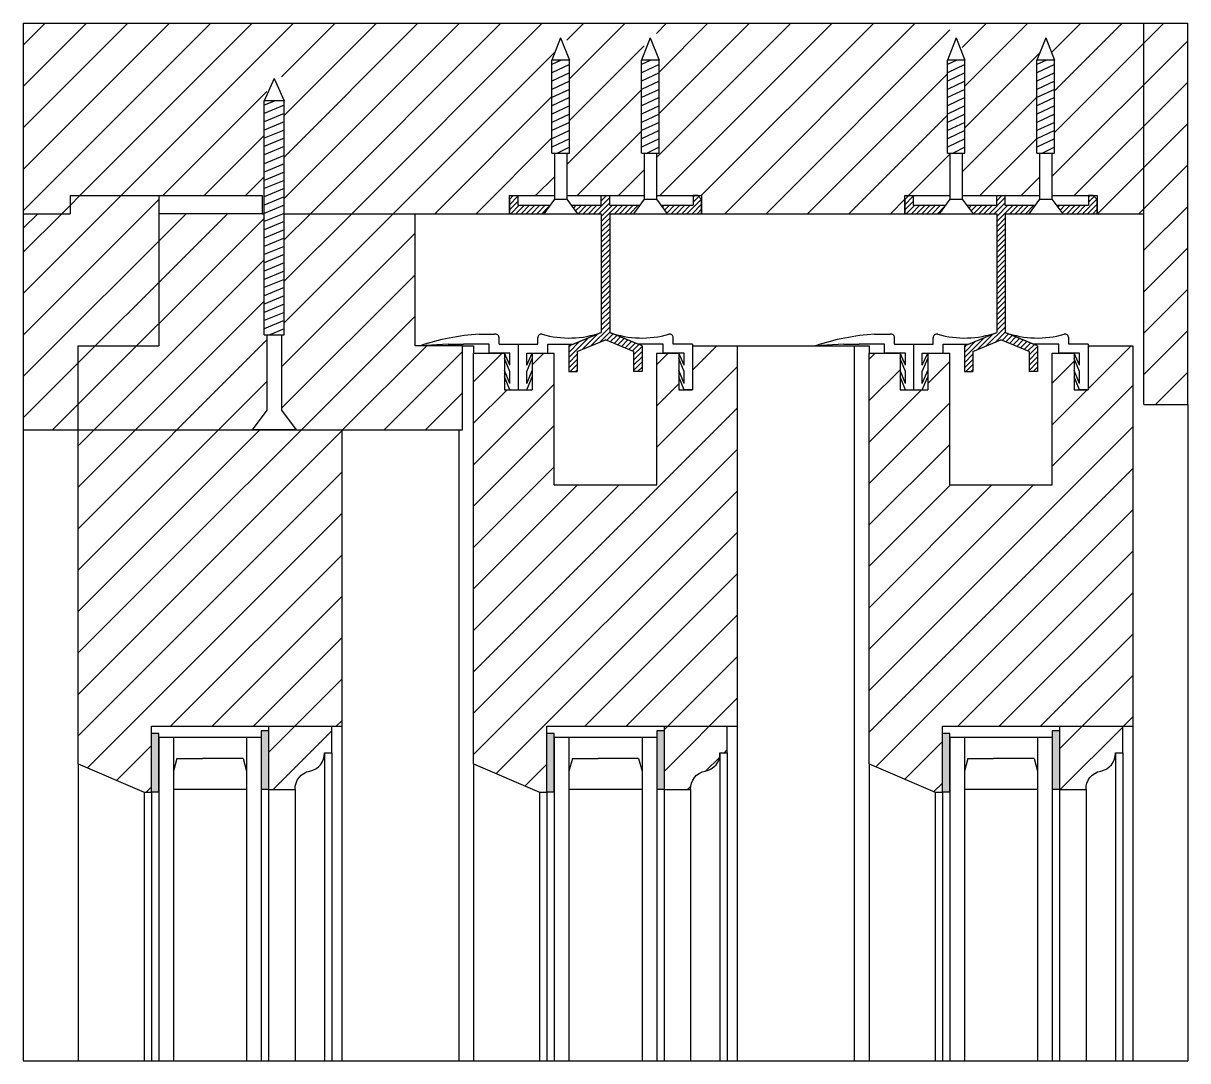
# Model space of a CAD drawing. Header units: inches. Extents: x 1985 to 11287, y 379 to 3234.
# Drawn here: x 7942.22 to 7952.16, y 1425.42 to 1434.27 of the extents above; entities that cross this region are included whole.
import ezdxf

# ---------------------------------------------------------------- set-up
doc = ezdxf.new("R2010")
doc.units = ezdxf.units.IN
doc.header["$MEASUREMENT"] = 0
for name, color, linetype in [('glass 99', 6, 'CONTINUOUS'), ('glazing tape 99', 7, 'CONTINUOUS'), ('hardware 99', 94, 'CONTINUOUS'), ('hatch 99', 1, 'CONTINUOUS'), ('weatherstripping 99', 5, 'CONTINUOUS'), ('wood detail 99', 7, 'CONTINUOUS')]:
    doc.layers.add(name, color=color, linetype=linetype)
pattern_1 = [(45, (8436.8315, 808.28438), (-0.176776695, 0.176776695), [])]

msp = doc.modelspace()

# ---------------------------------------------------------------- hatches: boundary and pattern name
at = {"layer": 'glazing tape 99'}
h = msp.add_hatch(color=7, dxfattribs=at)
h.paths.add_polyline_path([(7944.25364, 1427.733434), (7944.31614, 1427.733434), (7944.31614, 1428.233434), (7944.25364, 1428.233434)])
h.paths.add_polyline_path([(7943.31614, 1427.709934), (7943.37864, 1427.709934), (7943.37864, 1428.209934), (7943.31614, 1428.209934)])
h = msp.add_hatch(color=7, dxfattribs=at)
h.paths.add_polyline_path([(7947.628641, 1427.733434), (7947.691141, 1427.733434), (7947.691141, 1428.233434), (7947.628641, 1428.233434)])
h.paths.add_polyline_path([(7946.691141, 1427.709934), (7946.753641, 1427.709934), (7946.753641, 1428.209934), (7946.691141, 1428.209934)])
h = msp.add_hatch(color=7, dxfattribs=at)
h.paths.add_polyline_path([(7951.003645, 1427.733434), (7951.066145, 1427.733434), (7951.066145, 1428.233434), (7951.003645, 1428.233434)])
h.paths.add_polyline_path([(7950.066145, 1427.709934), (7950.128645, 1427.709934), (7950.128645, 1428.209934), (7950.066145, 1428.209934)])
at = {"layer": 'hardware 99'}
h = msp.add_hatch(dxfattribs=at)
h.set_pattern_fill('ANSI31', color=256, scale=0.25, style=0)
h.set_pattern_definition([(45, (8291.09631, -539.607207), (-0.0220970869, 0.0220970869), [])])
h.paths.add_polyline_path([(7946.66423, 1432.647483), (7946.717171, 1432.719483), (7946.443141, 1432.719483), (7946.443141, 1432.801483), (7946.403141, 1432.801483), (7946.371141, 1432.769483), (7946.371141, 1432.647483)])
h.paths.add_polyline_path([(7946.900112, 1432.719483), (7946.953053, 1432.647483), (7947.155141, 1432.647483), (7947.155141, 1431.632483), (7946.915345, 1431.534483), (7946.878641, 1431.519483), (7946.878641, 1431.299483), (7946.950641, 1431.299483), (7946.950641, 1431.471127), (7947.191141, 1431.569415), (7947.431641, 1431.471127), (7947.431641, 1431.299483), (7947.503641, 1431.299483), (7947.503641, 1431.519483), (7947.227141, 1431.632483), (7947.227141, 1432.647483), (7947.42923, 1432.647483), (7947.482171, 1432.719483), (7947.227141, 1432.719483), (7947.227141, 1432.801483), (7947.155141, 1432.801483), (7947.155141, 1432.719483)])
h.paths.add_polyline_path([(7947.665112, 1432.719483), (7947.718053, 1432.647483), (7948.011141, 1432.647483), (7948.011141, 1432.769483), (7947.979141, 1432.801483), (7947.939141, 1432.801483), (7947.939141, 1432.719483)])
h = msp.add_hatch(dxfattribs=at)
h.set_pattern_fill('ANSI31', color=256, scale=0.25, style=0)
h.set_pattern_definition([(45, (8294.471315, -539.607207), (-0.0220970869, 0.0220970869), [])])
h.paths.add_polyline_path([(7950.039233, 1432.647483), (7950.092174, 1432.719483), (7949.818145, 1432.719483), (7949.818145, 1432.801483), (7949.778145, 1432.801483), (7949.746145, 1432.769483), (7949.746145, 1432.647483)])
h.paths.add_polyline_path([(7950.275116, 1432.719483), (7950.328057, 1432.647483), (7950.530145, 1432.647483), (7950.530145, 1431.632483), (7950.290349, 1431.534483), (7950.253645, 1431.519483), (7950.253645, 1431.299483), (7950.325645, 1431.299483), (7950.325645, 1431.471127), (7950.566145, 1431.569415), (7950.806645, 1431.471127), (7950.806645, 1431.299483), (7950.878645, 1431.299483), (7950.878645, 1431.519483), (7950.602145, 1431.632483), (7950.602145, 1432.647483), (7950.804233, 1432.647483), (7950.857174, 1432.719483), (7950.602145, 1432.719483), (7950.602145, 1432.801483), (7950.530145, 1432.801483), (7950.530145, 1432.719483)])
h.paths.add_polyline_path([(7951.040116, 1432.719483), (7951.093057, 1432.647483), (7951.386145, 1432.647483), (7951.386145, 1432.769483), (7951.354145, 1432.801483), (7951.314145, 1432.801483), (7951.314145, 1432.719483)])
at = {"layer": 'hatch 99'}
h = msp.add_hatch(dxfattribs=at)
h.set_pattern_fill('ANSI31', color=256, scale=2, style=0)
h.set_pattern_definition(pattern_1)
h.paths.add_polyline_path([(7944.279365, 1433.611483), (7944.301865, 1433.661777), (7944.301865, 1433.811843), (7944.364365, 1433.951548), (7944.426865, 1433.811843), (7944.426865, 1433.661777), (7944.449365, 1433.611483), (7944.449365, 1432.647483), (7946.371141, 1432.647483), (7946.371141, 1432.801483), (7946.756141, 1432.801483), (7946.756141, 1433.164983), (7946.733641, 1433.164983), (7946.733641, 1433.957483), (7946.756141, 1434.014483), (7946.756141, 1434.272483), (7942.22289, 1434.272483), (7942.22289, 1432.647483), (7942.62164, 1432.647483), (7942.62164, 1432.801483), (7944.279365, 1432.801483)])
h.paths.add_polyline_path([(7947.498641, 1433.957483), (7947.521141, 1434.014483), (7947.521141, 1434.272483), (7946.861141, 1434.272483), (7946.861141, 1434.014483), (7946.883641, 1433.957483), (7946.883641, 1433.164983), (7946.861141, 1433.164983), (7946.861141, 1432.801483), (7947.521141, 1432.801483), (7947.521141, 1433.164983), (7947.498641, 1433.164983)])
h.paths.add_polyline_path([(7950.108645, 1433.957483), (7950.131145, 1434.014483), (7950.131145, 1434.272483), (7947.626141, 1434.272483), (7947.626141, 1434.014483), (7947.648641, 1433.957483), (7947.648641, 1433.164983), (7947.626141, 1433.164983), (7947.626141, 1432.801483), (7948.011141, 1432.801483), (7948.011141, 1432.647483), (7949.316145, 1432.647483), (7949.746145, 1432.647483), (7949.746145, 1432.801483), (7950.131145, 1432.801483), (7950.131145, 1433.164983), (7950.108645, 1433.164983)])
h.paths.add_polyline_path([(7951.784895, 1434.272483), (7951.001145, 1434.272483), (7951.001145, 1434.014483), (7951.023645, 1433.957483), (7951.023645, 1433.164983), (7951.001145, 1433.164983), (7951.001145, 1432.801483), (7951.386145, 1432.801483), (7951.386145, 1432.647483), (7951.784895, 1432.647483)])
h.paths.add_polyline_path([(7952.159895, 1434.272483), (7951.784895, 1434.272483), (7951.784895, 1431.019483), (7952.159895, 1431.019483)])
h = msp.add_hatch(dxfattribs=at)
h.set_pattern_fill('ANSI31', color=256, scale=2, style=0)
h.set_pattern_definition([(45, (8464.727, 12.4983), (-0.176776695, 0.176776695), [])])
h.paths.add_polyline_path([(7950.258645, 1433.164983), (7950.236145, 1433.164983), (7950.236145, 1432.801483), (7950.896145, 1432.801483), (7950.896145, 1433.164983), (7950.873645, 1433.164983), (7950.873645, 1433.957483), (7950.896145, 1434.014483), (7950.896145, 1434.272483), (7950.236145, 1434.272483), (7950.236145, 1434.014483), (7950.258645, 1433.957483)])
h = msp.add_hatch(dxfattribs=at)
h.set_pattern_fill('ANSI31', color=256, scale=2, style=0)
h.set_pattern_definition(pattern_1)
h.paths.add_polyline_path([(7943.37864, 1432.801483), (7942.62164, 1432.801483), (7942.62164, 1432.647483), (7942.34789, 1432.647483), (7942.22289, 1432.522483), (7942.22289, 1430.801483), (7942.69114, 1430.801483), (7942.69114, 1431.519483), (7943.37864, 1431.519483)])
h.paths.add_polyline_path([(7944.279365, 1432.647483), (7944.26164, 1432.647483), (7943.37864, 1432.647483), (7943.37864, 1431.519483), (7942.69114, 1431.519483), (7942.69114, 1430.801483), (7944.176865, 1430.801483), (7944.301865, 1430.971483), (7944.301865, 1431.613983), (7944.279365, 1431.613983)])
h.paths.add_polyline_path([(7945.566141, 1432.647483), (7944.449365, 1432.647483), (7944.449365, 1431.613983), (7944.426865, 1431.613983), (7944.426865, 1430.971483), (7944.551865, 1430.801483), (7945.972391, 1430.801483), (7945.972391, 1431.519483), (7945.566141, 1431.519483)])
h.paths.add_polyline_path([(7944.94114, 1430.801483), (7942.69114, 1430.801483), (7942.69114, 1427.951006), (7943.25364, 1427.709934), (7943.31614, 1427.709934), (7943.31614, 1428.272449), (7944.94114, 1428.272449)])
h.paths.add_polyline_path([(7944.85514, 1428.272449), (7944.31614, 1428.272449), (7944.31614, 1427.733434), (7944.54264, 1427.733434, -0.3751999), (7944.66764, 1427.889684, 0.3751999), (7944.79264, 1428.045934), (7944.85514, 1428.045934)], flags=17)
h.paths.add_polyline_path([(7948.316141, 1431.519483), (7947.934141, 1431.519483), (7947.934141, 1431.144483), (7947.862141, 1431.144483), (7947.816141, 1431.144483), (7947.816141, 1431.456983), (7947.684141, 1431.456983), (7947.628641, 1431.456983), (7947.628641, 1430.331983), (7946.753641, 1430.331983), (7946.753641, 1431.456983), (7946.566141, 1431.456983), (7946.566141, 1431.144483), (7946.330141, 1431.144483), (7946.330141, 1431.456983), (7946.198141, 1431.456983), (7946.066141, 1431.456983), (7946.066141, 1427.951006), (7946.628641, 1427.709934), (7946.691141, 1427.709934), (7946.691141, 1428.272449), (7948.316141, 1428.272449)])
h.paths.add_polyline_path([(7948.230141, 1428.272449), (7947.691141, 1428.272449), (7947.691141, 1427.733434), (7947.917641, 1427.733434, -0.3751999), (7948.042641, 1427.889684, 0.3751999), (7948.167641, 1428.045934), (7948.230141, 1428.045934)], flags=17)
h.paths.add_polyline_path([(7951.691145, 1431.519483), (7951.309145, 1431.519483), (7951.309145, 1431.144483), (7951.237145, 1431.144483), (7951.191145, 1431.144483), (7951.191145, 1431.456983), (7951.059145, 1431.456983), (7951.003645, 1431.456983), (7951.003645, 1430.331983), (7950.128645, 1430.331983), (7950.128645, 1431.456983), (7949.941145, 1431.456983), (7949.941145, 1431.144483), (7949.705145, 1431.144483), (7949.705145, 1431.456983), (7949.573145, 1431.456983), (7949.441145, 1431.456983), (7949.441145, 1427.951006), (7950.003645, 1427.709934), (7950.066145, 1427.709934), (7950.066145, 1428.272449), (7951.691145, 1428.272449)])
h.paths.add_polyline_path([(7951.605145, 1428.272449), (7951.066145, 1428.272449), (7951.066145, 1427.733434), (7951.292645, 1427.733434, -0.3751999), (7951.417645, 1427.889684, 0.3751999), (7951.542645, 1428.045934), (7951.605145, 1428.045934)], flags=17)

# ---------------------------------------------------------------- linework, layer by layer
at = {"layer": 'glass 99', "color": 6}
for p, q in [((7943.37864, 1428.178749), (7944.25364, 1428.178749)), ((7946.753641, 1428.178749), (7947.628641, 1428.178749)), ((7950.128645, 1428.178749), (7951.003645, 1428.178749)), ((7943.533631, 1427.997814), (7943.50364, 1427.890032)), ((7943.533631, 1427.997814), (7943.75364, 1427.997814)), ((7944.098648, 1427.997814), (7943.75364, 1427.997814)), ((7944.098648, 1427.997814), (7944.12864, 1427.890032)), ((7946.908633, 1427.997814), (7946.878641, 1427.890032)), ((7946.908633, 1427.997814), (7947.128641, 1427.997814)), ((7947.47365, 1427.997814), (7947.128641, 1427.997814)), ((7947.47365, 1427.997814), (7947.503641, 1427.890032)), ((7950.283636, 1427.997814), (7950.253645, 1427.890032)), ((7950.283636, 1427.997814), (7950.503645, 1427.997814)), ((7950.848654, 1427.997814), (7950.503645, 1427.997814)), ((7950.848654, 1427.997814), (7950.878645, 1427.890032)), ((7944.12864, 1427.733434), (7943.50364, 1427.733434)), ((7947.503641, 1427.733434), (7946.878641, 1427.733434)), ((7950.878645, 1427.733434), (7950.253645, 1427.733434))]:
    msp.add_line(p, q, dxfattribs=at)
at = {"layer": 'glass 99'}
for p, q in [((7943.37864, 1428.178749), (7943.37864, 1425.417648)), ((7943.50364, 1428.178749), (7943.50364, 1425.417648)), ((7944.12864, 1428.178749), (7944.12864, 1425.417648)), ((7944.25364, 1428.178749), (7944.25364, 1425.417648)), ((7946.753641, 1428.178749), (7946.753641, 1425.417648)), ((7946.878641, 1428.178749), (7946.878641, 1425.417648)), ((7947.503641, 1428.178749), (7947.503641, 1425.417648)), ((7947.628641, 1428.178749), (7947.628641, 1425.417648)), ((7950.128645, 1428.178749), (7950.128645, 1425.417648)), ((7950.253645, 1428.178749), (7950.253645, 1425.417648)), ((7950.878645, 1428.178749), (7950.878645, 1425.417648)), ((7951.003645, 1428.178749), (7951.003645, 1425.417648))]:
    msp.add_line(p, q, dxfattribs=at)
at = {"layer": 'glazing tape 99'}
for p, q in [((7943.37864, 1428.209934), (7943.31614, 1428.209934)), ((7943.37864, 1427.709934), (7943.37864, 1428.209934)), ((7944.25364, 1428.233434), (7944.25364, 1427.733434)), ((7944.31614, 1428.233434), (7944.25364, 1428.233434)), ((7946.753641, 1428.209934), (7946.691141, 1428.209934)), ((7946.753641, 1427.709934), (7946.753641, 1428.209934)), ((7947.628641, 1428.233434), (7947.628641, 1427.733434)), ((7947.691141, 1428.233434), (7947.628641, 1428.233434)), ((7950.128645, 1428.209934), (7950.066145, 1428.209934)), ((7950.128645, 1427.709934), (7950.128645, 1428.209934)), ((7951.003645, 1428.233434), (7951.003645, 1427.733434)), ((7951.066145, 1428.233434), (7951.003645, 1428.233434)), ((7943.37864, 1427.709934), (7943.31614, 1427.709934)), ((7944.31614, 1427.733434), (7944.25364, 1427.733434)), ((7946.753641, 1427.709934), (7946.691141, 1427.709934)), ((7947.691141, 1427.733434), (7947.628641, 1427.733434)), ((7950.128645, 1427.709934), (7950.066145, 1427.709934)), ((7951.066145, 1427.733434), (7951.003645, 1427.733434))]:
    msp.add_line(p, q, dxfattribs=at)
at = {"layer": 'hardware 99'}
for p, q in [((7946.808641, 1434.147483), (7946.733641, 1433.957483)), ((7946.808641, 1434.147483), (7946.883641, 1433.957483)), ((7947.573641, 1434.147483), (7947.498641, 1433.957483)), ((7947.573641, 1434.147483), (7947.648641, 1433.957483)), ((7950.183645, 1434.147483), (7950.108645, 1433.957483)), ((7950.183645, 1434.147483), (7950.258645, 1433.957483)), ((7950.948645, 1434.147483), (7950.873645, 1433.957483)), ((7950.948645, 1434.147483), (7951.023645, 1433.957483)), ((7946.733641, 1433.164983), (7946.733641, 1433.957483)), ((7946.883641, 1433.957483), (7946.733641, 1433.957483)), ((7946.814406, 1433.957483), (7946.733641, 1433.919569)), ((7946.883641, 1433.919569), (7946.733641, 1433.849152)), ((7946.883641, 1433.164983), (7946.883641, 1433.957483)), ((7947.498641, 1433.164983), (7947.498641, 1433.957483)), ((7947.648641, 1433.957483), (7947.498641, 1433.957483)), ((7947.579406, 1433.957483), (7947.498641, 1433.919569)), ((7947.648641, 1433.919569), (7947.498641, 1433.849152)), ((7947.648641, 1433.164983), (7947.648641, 1433.957483)), ((7950.108645, 1433.164983), (7950.108645, 1433.957483)), ((7950.258645, 1433.957483), (7950.108645, 1433.957483)), ((7950.189409, 1433.957483), (7950.108645, 1433.919569)), ((7950.258645, 1433.919569), (7950.108645, 1433.849152)), ((7950.258645, 1433.164983), (7950.258645, 1433.957483)), ((7950.873645, 1433.164983), (7950.873645, 1433.957483)), ((7951.023645, 1433.957483), (7950.873645, 1433.957483)), ((7950.954409, 1433.957483), (7950.873645, 1433.919569)), ((7951.023645, 1433.919569), (7950.873645, 1433.849152)), ((7951.023645, 1433.164983), (7951.023645, 1433.957483)), ((7946.883641, 1433.849152), (7946.733641, 1433.778736)), ((7947.648641, 1433.849152), (7947.498641, 1433.778736)), ((7950.258645, 1433.849152), (7950.108645, 1433.778736)), ((7951.023645, 1433.849152), (7950.873645, 1433.778736)), ((7944.364365, 1433.801483), (7944.279365, 1433.611483)), ((7944.364365, 1433.801483), (7944.449365, 1433.611483)), ((7946.883641, 1433.778736), (7946.733641, 1433.70832)), ((7947.648641, 1433.778736), (7947.498641, 1433.70832)), ((7950.258645, 1433.778736), (7950.108645, 1433.70832)), ((7951.023645, 1433.778736), (7950.873645, 1433.70832)), ((7946.883641, 1433.70832), (7946.733641, 1433.637903)), ((7946.883641, 1433.637903), (7946.733641, 1433.567487)), ((7947.648641, 1433.70832), (7947.498641, 1433.637903)), ((7947.648641, 1433.637903), (7947.498641, 1433.567487)), ((7950.258645, 1433.70832), (7950.108645, 1433.637903)), ((7950.258645, 1433.637903), (7950.108645, 1433.567487)), ((7951.023645, 1433.70832), (7950.873645, 1433.637903)), ((7951.023645, 1433.637903), (7950.873645, 1433.567487)), ((7944.279365, 1431.613983), (7944.279365, 1433.611483)), ((7944.449365, 1433.611483), (7944.279365, 1433.611483)), ((7944.372918, 1433.611483), (7944.279365, 1433.572732)), ((7944.449365, 1433.572732), (7944.279365, 1433.502315)), ((7944.449365, 1431.613983), (7944.449365, 1433.611483)), ((7946.883641, 1433.567487), (7946.733641, 1433.497071)), ((7947.648641, 1433.567487), (7947.498641, 1433.497071)), ((7950.258645, 1433.567487), (7950.108645, 1433.497071)), ((7951.023645, 1433.567487), (7950.873645, 1433.497071)), ((7944.449365, 1433.502315), (7944.279365, 1433.431899)), ((7944.449365, 1433.431899), (7944.279365, 1433.361483)), ((7946.883641, 1433.497071), (7946.733641, 1433.426655)), ((7946.883641, 1433.426655), (7946.733641, 1433.356238)), ((7947.648641, 1433.497071), (7947.498641, 1433.426655)), ((7947.648641, 1433.426655), (7947.498641, 1433.356238)), ((7950.258645, 1433.497071), (7950.108645, 1433.426655)), ((7950.258645, 1433.426655), (7950.108645, 1433.356238)), ((7951.023645, 1433.497071), (7950.873645, 1433.426655)), ((7951.023645, 1433.426655), (7950.873645, 1433.356238)), ((7944.449365, 1433.361483), (7944.279365, 1433.291067)), ((7946.883641, 1433.356238), (7946.733641, 1433.285822)), ((7947.648641, 1433.356238), (7947.498641, 1433.285822)), ((7950.258645, 1433.356238), (7950.108645, 1433.285822)), ((7951.023645, 1433.356238), (7950.873645, 1433.285822)), ((7944.449365, 1433.291067), (7944.279365, 1433.22065)), ((7944.449365, 1433.22065), (7944.279365, 1433.150234)), ((7946.883641, 1433.285822), (7946.733641, 1433.215406)), ((7946.883641, 1433.215406), (7946.78191, 1433.164983)), ((7947.648641, 1433.285822), (7947.498641, 1433.215406)), ((7947.648641, 1433.215406), (7947.54691, 1433.164983)), ((7950.258645, 1433.285822), (7950.108645, 1433.215406)), ((7950.258645, 1433.215406), (7950.156914, 1433.164983)), ((7951.023645, 1433.285822), (7950.873645, 1433.215406)), ((7951.023645, 1433.215406), (7950.921914, 1433.164983)), ((7944.449365, 1433.143148), (7944.279365, 1433.072732)), ((7946.733641, 1433.164983), (7946.883641, 1433.164983)), ((7946.756141, 1433.164983), (7946.756141, 1432.772483)), ((7946.861141, 1433.164983), (7946.861141, 1432.772483)), ((7947.498641, 1433.164983), (7947.648641, 1433.164983)), ((7947.521141, 1433.164983), (7947.521141, 1432.772483)), ((7947.626141, 1433.164983), (7947.626141, 1432.772483)), ((7950.108645, 1433.164983), (7950.258645, 1433.164983)), ((7950.131145, 1433.164983), (7950.131145, 1432.772483)), ((7950.236145, 1433.164983), (7950.236145, 1432.772483)), ((7950.873645, 1433.164983), (7951.023645, 1433.164983)), ((7950.896145, 1433.164983), (7950.896145, 1432.772483)), ((7951.001145, 1433.164983), (7951.001145, 1432.772483)), ((7944.449365, 1433.072732), (7944.279365, 1433.002315)), ((7944.449365, 1433.002315), (7944.279365, 1432.931899)), ((7944.449365, 1432.931899), (7944.279365, 1432.861483)), ((7944.449365, 1432.861483), (7944.279365, 1432.791067)), ((7944.449365, 1432.791067), (7944.279365, 1432.72065)), ((7944.449365, 1432.72065), (7944.279365, 1432.650234)), ((7946.371141, 1432.769483), (7946.403141, 1432.801483)), ((7946.371141, 1432.769483), (7946.371141, 1432.647483)), ((7946.403141, 1432.801483), (7946.443141, 1432.801483)), ((7946.443141, 1432.801483), (7946.443141, 1432.719483)), ((7946.443141, 1432.719483), (7946.717171, 1432.719483)), ((7946.756141, 1432.772483), (7946.66423, 1432.647483)), ((7946.756141, 1432.772483), (7946.861141, 1432.772483)), ((7946.861141, 1432.772483), (7946.953053, 1432.647483)), ((7946.900112, 1432.719483), (7947.155141, 1432.719483)), ((7947.155141, 1432.719483), (7947.155141, 1432.801483)), ((7947.155141, 1432.801483), (7947.227141, 1432.801483)), ((7947.227141, 1432.719483), (7947.227141, 1432.801483)), ((7947.227141, 1432.719483), (7947.482171, 1432.719483)), ((7947.521141, 1432.772483), (7947.42923, 1432.647483)), ((7947.521141, 1432.772483), (7947.626141, 1432.772483)), ((7947.626141, 1432.772483), (7947.718053, 1432.647483)), ((7947.665112, 1432.719483), (7947.939141, 1432.719483)), ((7947.979141, 1432.801483), (7947.939141, 1432.801483)), ((7947.939141, 1432.801483), (7947.939141, 1432.719483)), ((7948.011141, 1432.769483), (7947.979141, 1432.801483)), ((7948.011141, 1432.647483), (7948.011141, 1432.769483)), ((7949.746145, 1432.769483), (7949.778145, 1432.801483)), ((7949.746145, 1432.769483), (7949.746145, 1432.647483)), ((7949.778145, 1432.801483), (7949.818145, 1432.801483)), ((7949.818145, 1432.801483), (7949.818145, 1432.719483)), ((7949.818145, 1432.719483), (7950.092174, 1432.719483)), ((7950.131145, 1432.772483), (7950.039233, 1432.647483)), ((7950.131145, 1432.772483), (7950.236145, 1432.772483)), ((7950.236145, 1432.772483), (7950.328057, 1432.647483)), ((7950.275116, 1432.719483), (7950.530145, 1432.719483)), ((7950.530145, 1432.719483), (7950.530145, 1432.801483)), ((7950.530145, 1432.801483), (7950.602145, 1432.801483)), ((7950.602145, 1432.719483), (7950.602145, 1432.801483)), ((7950.602145, 1432.719483), (7950.857174, 1432.719483)), ((7950.896145, 1432.772483), (7950.804233, 1432.647483)), ((7950.896145, 1432.772483), (7951.001145, 1432.772483)), ((7951.001145, 1432.772483), (7951.093057, 1432.647483)), ((7951.040116, 1432.719483), (7951.314145, 1432.719483)), ((7951.354145, 1432.801483), (7951.314145, 1432.801483)), ((7951.314145, 1432.801483), (7951.314145, 1432.719483)), ((7951.386145, 1432.769483), (7951.354145, 1432.801483)), ((7951.386145, 1432.647483), (7951.386145, 1432.769483)), ((7944.449365, 1432.650234), (7944.279365, 1432.579818)), ((7946.371141, 1432.647483), (7947.155141, 1432.647483)), ((7946.66423, 1432.647483), (7946.953053, 1432.647483)), ((7947.155141, 1432.647483), (7947.155141, 1431.632483)), ((7947.227141, 1432.647483), (7948.011141, 1432.647483)), ((7947.227141, 1432.647483), (7947.227141, 1431.632483)), ((7947.42923, 1432.647483), (7947.718053, 1432.647483)), ((7949.746145, 1432.647483), (7950.530145, 1432.647483)), ((7950.039233, 1432.647483), (7950.328057, 1432.647483)), ((7950.530145, 1432.647483), (7950.530145, 1431.632483)), ((7950.602145, 1432.647483), (7951.386145, 1432.647483)), ((7950.602145, 1432.647483), (7950.602145, 1431.632483)), ((7950.804233, 1432.647483), (7951.093057, 1432.647483)), ((7944.449365, 1432.579818), (7944.279365, 1432.509401)), ((7944.449365, 1432.509401), (7944.279365, 1432.438985)), ((7944.449365, 1432.438985), (7944.279365, 1432.368569)), ((7944.449365, 1432.368569), (7944.279365, 1432.298152)), ((7944.449365, 1432.298152), (7944.279365, 1432.227736)), ((7944.449365, 1432.227736), (7944.279365, 1432.15732)), ((7944.449365, 1432.15732), (7944.279365, 1432.086903)), ((7944.449365, 1432.086903), (7944.279365, 1432.016487)), ((7944.449365, 1432.016487), (7944.279365, 1431.946071)), ((7944.449365, 1431.946071), (7944.279365, 1431.875655)), ((7944.449365, 1431.875655), (7944.279365, 1431.805238)), ((7944.449365, 1431.805238), (7944.279365, 1431.734822)), ((7944.449365, 1431.734822), (7944.279365, 1431.664406)), ((7944.449365, 1431.664406), (7944.327633, 1431.613983)), ((7946.878641, 1431.519483), (7947.155141, 1431.632483)), ((7947.503641, 1431.519483), (7947.227141, 1431.632483)), ((7950.253645, 1431.519483), (7950.530145, 1431.632483)), ((7950.878645, 1431.519483), (7950.602145, 1431.632483)), ((7944.279365, 1431.613983), (7944.449365, 1431.613983)), ((7944.301865, 1431.613983), (7944.301865, 1430.971483)), ((7944.426865, 1431.613983), (7944.426865, 1430.971483)), ((7946.950641, 1431.471127), (7947.191141, 1431.569415)), ((7947.431641, 1431.471127), (7947.191141, 1431.569415)), ((7950.325645, 1431.471127), (7950.566145, 1431.569415)), ((7950.806645, 1431.471127), (7950.566145, 1431.569415)), ((7946.878641, 1431.519483), (7946.878641, 1431.299483)), ((7946.950641, 1431.471127), (7946.950641, 1431.299483)), ((7947.431641, 1431.471127), (7947.431641, 1431.299483)), ((7947.503641, 1431.519483), (7947.503641, 1431.299483)), ((7950.253645, 1431.519483), (7950.253645, 1431.299483)), ((7950.325645, 1431.471127), (7950.325645, 1431.299483)), ((7950.806645, 1431.471127), (7950.806645, 1431.299483)), ((7950.878645, 1431.519483), (7950.878645, 1431.299483)), ((7946.878641, 1431.299483), (7946.950641, 1431.299483)), ((7947.503641, 1431.299483), (7947.431641, 1431.299483)), ((7950.253645, 1431.299483), (7950.325645, 1431.299483)), ((7950.878645, 1431.299483), (7950.806645, 1431.299483)), ((7944.301865, 1430.971483), (7944.176865, 1430.801483)), ((7944.426865, 1430.971483), (7944.551865, 1430.801483)), ((7944.551865, 1430.801483), (7944.176865, 1430.801483))]:
    msp.add_line(p, q, dxfattribs=at)
at = {"layer": 'weatherstripping 99'}
for p, q in [((7946.915345, 1431.534483), (7947.155141, 1431.632483)), ((7947.466938, 1431.534483), (7947.227141, 1431.632483)), ((7950.290349, 1431.534483), (7950.530145, 1431.632483)), ((7950.841942, 1431.534483), (7950.602145, 1431.632483)), ((7945.848938, 1431.534483), (7945.609141, 1431.519483)), ((7945.848938, 1431.534483), (7945.980938, 1431.534483)), ((7946.198141, 1431.534483), (7945.980938, 1431.534483)), ((7946.112996, 1431.617738), (7946.244996, 1431.617738)), ((7946.198141, 1431.456983), (7946.198141, 1431.534483)), ((7946.283141, 1431.534483), (7946.283141, 1431.592889)), ((7946.283141, 1431.534483), (7946.613141, 1431.534483)), ((7946.448141, 1431.144483), (7946.448141, 1431.534483)), ((7946.613141, 1431.534483), (7946.613141, 1431.588865)), ((7946.698141, 1431.456983), (7946.698141, 1431.534483)), ((7946.698141, 1431.534483), (7946.915345, 1431.534483)), ((7947.684141, 1431.534483), (7947.466938, 1431.534483)), ((7947.684141, 1431.456983), (7947.684141, 1431.534483)), ((7947.769141, 1431.534483), (7947.769141, 1431.588865)), ((7947.934141, 1431.534483), (7947.769141, 1431.534483)), ((7947.934141, 1431.534483), (7947.934141, 1431.144483)), ((7949.223942, 1431.534483), (7948.984145, 1431.519483)), ((7949.223942, 1431.534483), (7949.355942, 1431.534483)), ((7949.573145, 1431.534483), (7949.355942, 1431.534483)), ((7949.488, 1431.617738), (7949.62, 1431.617738)), ((7949.573145, 1431.456983), (7949.573145, 1431.534483)), ((7949.658145, 1431.534483), (7949.658145, 1431.592889)), ((7949.658145, 1431.534483), (7949.988145, 1431.534483)), ((7949.823145, 1431.144483), (7949.823145, 1431.534483)), ((7949.988145, 1431.534483), (7949.988145, 1431.588865)), ((7950.073145, 1431.456983), (7950.073145, 1431.534483)), ((7950.073145, 1431.534483), (7950.290349, 1431.534483)), ((7951.059145, 1431.534483), (7950.841942, 1431.534483)), ((7951.059145, 1431.456983), (7951.059145, 1431.534483)), ((7951.144145, 1431.534483), (7951.144145, 1431.588865)), ((7951.309145, 1431.534483), (7951.144145, 1431.534483)), ((7951.309145, 1431.534483), (7951.309145, 1431.144483)), ((7946.376141, 1431.456983), (7946.198141, 1431.456983)), ((7946.376141, 1431.352995), (7946.330141, 1431.456983)), ((7946.376141, 1431.352995), (7946.376141, 1431.456983)), ((7946.520141, 1431.352995), (7946.520141, 1431.456983)), ((7946.520141, 1431.352995), (7946.566141, 1431.456983)), ((7946.520141, 1431.456983), (7946.698141, 1431.456983)), ((7947.862141, 1431.456983), (7947.684141, 1431.456983)), ((7947.862141, 1431.352995), (7947.816141, 1431.456983)), ((7947.862141, 1431.352995), (7947.862141, 1431.456983)), ((7949.751145, 1431.456983), (7949.573145, 1431.456983)), ((7949.751145, 1431.352995), (7949.705145, 1431.456983)), ((7949.751145, 1431.352995), (7949.751145, 1431.456983)), ((7949.895145, 1431.352995), (7949.895145, 1431.456983)), ((7949.895145, 1431.352995), (7949.941145, 1431.456983)), ((7949.895145, 1431.456983), (7950.073145, 1431.456983)), ((7951.237145, 1431.456983), (7951.059145, 1431.456983)), ((7951.237145, 1431.352995), (7951.191145, 1431.456983)), ((7951.237145, 1431.352995), (7951.237145, 1431.456983)), ((7946.376141, 1431.300733), (7946.330141, 1431.411787)), ((7946.520141, 1431.300733), (7946.566141, 1431.411787)), ((7947.862141, 1431.300733), (7947.816141, 1431.411787)), ((7949.751145, 1431.300733), (7949.705145, 1431.411787)), ((7949.895145, 1431.300733), (7949.941145, 1431.411787)), ((7951.237145, 1431.300733), (7951.191145, 1431.411787)), ((7946.376141, 1431.196745), (7946.330141, 1431.307799)), ((7946.376141, 1431.144483), (7946.330141, 1431.255537)), ((7946.376141, 1431.196745), (7946.376141, 1431.300733)), ((7946.520141, 1431.196745), (7946.566141, 1431.307799)), ((7946.520141, 1431.196745), (7946.520141, 1431.300733)), ((7946.520141, 1431.144483), (7946.566141, 1431.255537)), ((7947.862141, 1431.196745), (7947.816141, 1431.307799)), ((7947.862141, 1431.144483), (7947.816141, 1431.255537)), ((7947.862141, 1431.196745), (7947.862141, 1431.300733)), ((7949.751145, 1431.196745), (7949.705145, 1431.307799)), ((7949.751145, 1431.144483), (7949.705145, 1431.255537)), ((7949.751145, 1431.196745), (7949.751145, 1431.300733)), ((7949.895145, 1431.196745), (7949.941145, 1431.307799)), ((7949.895145, 1431.196745), (7949.895145, 1431.300733)), ((7949.895145, 1431.144483), (7949.941145, 1431.255537)), ((7951.237145, 1431.196745), (7951.191145, 1431.307799)), ((7951.237145, 1431.144483), (7951.191145, 1431.255537)), ((7951.237145, 1431.196745), (7951.237145, 1431.300733)), ((7946.376141, 1431.144483), (7946.520141, 1431.144483)), ((7947.934141, 1431.144483), (7947.862141, 1431.144483)), ((7949.751145, 1431.144483), (7949.895145, 1431.144483)), ((7951.309145, 1431.144483), (7951.237145, 1431.144483))]:
    msp.add_line(p, q, dxfattribs=at)
for centre, radius, start, end in [((7946.879732, 1432.427536), 0.841403, 254.2461064, 289.1062564), ((7947.50255, 1432.427536), 0.841403, 250.8937436, 285.7538936), ((7950.254736, 1432.427536), 0.841403, 254.2461064, 289.1062564), ((7950.877554, 1432.427536), 0.841403, 250.8937436, 285.7538936), ((7946.21419, 1429.757803), 1.862687, 93.1142389, 108.9550309), ((7946.253141, 1431.588865), 0.03, 360, 105.7538936), ((7946.643141, 1431.588865), 0.03, 74.2461064, 180), ((7947.739141, 1431.588865), 0.03, 360, 105.7538936), ((7949.589194, 1429.757803), 1.862687, 93.1142389, 108.9550309), ((7949.628145, 1431.588865), 0.03, 360, 105.7538936), ((7950.018145, 1431.588865), 0.03, 74.2461064, 180), ((7951.114145, 1431.588865), 0.03, 360, 105.7538936)]:
    msp.add_arc(centre, radius, start, end, dxfattribs=at)
at = {"layer": 'wood detail 99', "color": 0}
for p, q in [((7942.22289, 1434.272483), (7952.159895, 1434.272483)), ((7951.784895, 1431.019483), (7951.784895, 1434.272483)), ((7952.159895, 1431.019483), (7952.159895, 1434.272483)), ((7942.22289, 1432.647483), (7942.62164, 1432.647483)), ((7944.26164, 1432.647483), (7944.279365, 1432.647483)), ((7944.449365, 1432.647483), (7946.371141, 1432.647483)), ((7945.941141, 1432.647483), (7946.371141, 1432.647483)), ((7949.316145, 1432.647483), (7949.746145, 1432.647483))]:
    msp.add_line(p, q, dxfattribs=at)
at = {"layer": 'wood detail 99'}
for p, q in [((7942.22289, 1434.272483), (7942.22289, 1430.801483)), ((7942.22289, 1434.272483), (7942.22289, 1425.417648)), ((7942.62164, 1432.801483), (7942.62164, 1432.647483)), ((7942.62164, 1432.801483), (7944.26164, 1432.801483)), ((7943.37864, 1432.801483), (7943.37864, 1431.519483)), ((7944.26164, 1432.801483), (7944.26164, 1432.647483)), ((7946.371141, 1432.647483), (7946.371141, 1432.801483)), ((7946.371141, 1432.801483), (7946.756141, 1432.801483)), ((7946.861141, 1432.801483), (7947.521141, 1432.801483)), ((7947.626141, 1432.801483), (7948.011141, 1432.801483)), ((7948.011141, 1432.801483), (7948.011141, 1432.647483)), ((7949.746145, 1432.647483), (7949.746145, 1432.801483)), ((7949.746145, 1432.801483), (7950.131145, 1432.801483)), ((7950.236145, 1432.801483), (7950.896145, 1432.801483)), ((7951.001145, 1432.801483), (7951.386145, 1432.801483)), ((7951.386145, 1432.801483), (7951.386145, 1432.647483)), ((7942.22289, 1432.522483), (7942.34789, 1432.647483)), ((7944.26164, 1432.647483), (7943.37864, 1432.647483)), ((7945.566141, 1431.519483), (7945.566141, 1432.647483)), ((7948.011141, 1432.647483), (7949.316145, 1432.647483)), ((7951.386145, 1432.647483), (7951.784895, 1432.647483)), ((7942.69114, 1427.951006), (7942.69114, 1431.519483)), ((7942.69114, 1431.519483), (7943.37864, 1431.519483)), ((7942.69114, 1427.951006), (7942.69114, 1431.456983)), ((7945.972391, 1431.519483), (7945.566141, 1431.519483)), ((7945.972391, 1430.801483), (7945.972391, 1431.519483)), ((7945.972391, 1431.519483), (7946.066141, 1431.519483)), ((7946.066141, 1431.519483), (7946.066141, 1431.456983)), ((7946.066141, 1427.951006), (7946.066141, 1431.456983)), ((7946.066141, 1431.456983), (7946.330141, 1431.456983)), ((7946.330141, 1431.456983), (7946.330141, 1431.144483)), ((7946.566141, 1431.456983), (7946.753641, 1431.456983)), ((7946.566141, 1431.456983), (7946.566141, 1431.144483)), ((7946.753641, 1430.331983), (7946.753641, 1431.456983)), ((7947.628641, 1431.456983), (7947.816141, 1431.456983)), ((7947.628641, 1430.331983), (7947.628641, 1431.456983)), ((7947.816141, 1431.456983), (7947.816141, 1431.144483)), ((7947.934141, 1431.519483), (7948.316141, 1431.519483)), ((7947.934141, 1431.519483), (7947.934141, 1431.144483)), ((7948.316141, 1431.519483), (7948.316141, 1428.272449)), ((7948.316141, 1431.519483), (7949.441145, 1431.519483)), ((7949.316145, 1425.417648), (7949.316145, 1431.519483)), ((7949.441145, 1431.519483), (7949.441145, 1431.456983)), ((7949.441145, 1427.951006), (7949.441145, 1431.456983)), ((7949.441145, 1431.456983), (7949.705145, 1431.456983)), ((7949.705145, 1431.456983), (7949.705145, 1431.144483)), ((7949.941145, 1431.456983), (7950.128645, 1431.456983)), ((7949.941145, 1431.456983), (7949.941145, 1431.144483)), ((7950.128645, 1430.331983), (7950.128645, 1431.456983)), ((7951.003645, 1431.456983), (7951.191145, 1431.456983)), ((7951.003645, 1430.331983), (7951.003645, 1431.456983)), ((7951.191145, 1431.456983), (7951.191145, 1431.144483)), ((7951.309145, 1431.519483), (7951.691145, 1431.519483)), ((7951.309145, 1431.519483), (7951.309145, 1431.144483)), ((7951.691145, 1431.519483), (7951.691145, 1428.272449)), ((7946.330141, 1431.144483), (7946.566141, 1431.144483)), ((7947.816141, 1431.144483), (7947.934141, 1431.144483)), ((7949.705145, 1431.144483), (7949.941145, 1431.144483)), ((7951.191145, 1431.144483), (7951.309145, 1431.144483)), ((7951.784895, 1431.019483), (7952.159895, 1431.019483)), ((7952.159895, 1431.019483), (7952.159895, 1425.417648)), ((7942.22289, 1430.801483), (7942.59789, 1430.801483)), ((7942.22289, 1430.801483), (7942.69114, 1430.801483)), ((7942.22289, 1430.801483), (7945.972391, 1430.801483)), ((7944.94114, 1430.801483), (7944.94114, 1428.272449)), ((7945.94114, 1430.801483), (7945.94114, 1425.417648)), ((7946.753641, 1430.331983), (7947.628641, 1430.331983)), ((7950.128645, 1430.331983), (7951.003645, 1430.331983)), ((7943.31614, 1427.709934), (7943.31614, 1428.272449)), ((7944.94114, 1428.272449), (7944.94114, 1425.417648)), ((7946.691141, 1427.709934), (7946.691141, 1428.272449)), ((7948.316141, 1428.272449), (7948.316141, 1425.417648)), ((7950.066145, 1427.709934), (7950.066145, 1428.272449)), ((7951.691145, 1428.272449), (7951.691145, 1425.417648)), ((7942.69114, 1427.951006), (7942.69114, 1425.417648)), ((7944.79264, 1428.045934), (7944.79264, 1425.417648)), ((7944.85514, 1428.045934), (7944.85514, 1425.417648)), ((7946.066141, 1427.951006), (7946.066141, 1425.417648)), ((7948.167641, 1428.045934), (7948.167641, 1425.417648)), ((7948.230141, 1428.045934), (7948.230141, 1425.417648)), ((7949.441145, 1427.951006), (7949.441145, 1425.417648)), ((7951.542645, 1428.045934), (7951.542645, 1425.417648)), ((7951.605145, 1428.045934), (7951.605145, 1425.417648)), ((7943.25364, 1427.709934), (7943.31614, 1427.709934)), ((7943.25364, 1427.709934), (7943.25364, 1425.417648)), ((7943.31614, 1427.709934), (7943.31614, 1425.417648)), ((7944.31614, 1427.733434), (7944.31614, 1425.417648)), ((7944.54264, 1427.733434), (7944.54264, 1425.417648)), ((7946.628641, 1427.709934), (7946.691141, 1427.709934)), ((7946.628641, 1427.709934), (7946.628641, 1425.417648)), ((7946.691141, 1427.709934), (7946.691141, 1425.417648)), ((7947.691141, 1427.733434), (7947.691141, 1425.417648)), ((7947.917641, 1427.733434), (7947.917641, 1425.417648)), ((7950.003645, 1427.709934), (7950.066145, 1427.709934)), ((7950.003645, 1427.709934), (7950.003645, 1425.417648)), ((7950.066145, 1427.709934), (7950.066145, 1425.417648)), ((7951.066145, 1427.733434), (7951.066145, 1425.417648)), ((7951.292645, 1427.733434), (7951.292645, 1425.417648)), ((7942.22289, 1425.417648), (7952.159895, 1425.417648))]:
    msp.add_line(p, q, dxfattribs=at)
at = {"layer": 'wood detail 99', "color": 7}
for p, q in [((7943.31614, 1428.272449), (7944.94114, 1428.272449)), ((7946.691141, 1428.272449), (7948.316141, 1428.272449)), ((7950.066145, 1428.272449), (7951.691145, 1428.272449)), ((7942.69114, 1427.951006), (7943.25364, 1427.709934)), ((7946.066141, 1427.951006), (7946.628641, 1427.709934)), ((7949.441145, 1427.951006), (7950.003645, 1427.709934))]:
    msp.add_line(p, q, dxfattribs=at)
for points in [[(7944.31614, 1428.272449), (7944.31614, 1427.733434), (7944.54264, 1427.733434, -0.3751999), (7944.66764, 1427.889684, 0.3751999), (7944.79264, 1428.045934), (7944.85514, 1428.045934), (7944.85514, 1428.272449)], [(7947.691141, 1428.272449), (7947.691141, 1427.733434), (7947.917641, 1427.733434, -0.3751999), (7948.042641, 1427.889684, 0.3751999), (7948.167641, 1428.045934), (7948.230141, 1428.045934), (7948.230141, 1428.272449)], [(7951.066145, 1428.272449), (7951.066145, 1427.733434), (7951.292645, 1427.733434, -0.3751999), (7951.417645, 1427.889684, 0.3751999), (7951.542645, 1428.045934), (7951.605145, 1428.045934), (7951.605145, 1428.272449)]]:
    msp.add_lwpolyline(points, format="xyb", dxfattribs=at)

doc.saveas('drawing.dxf')
